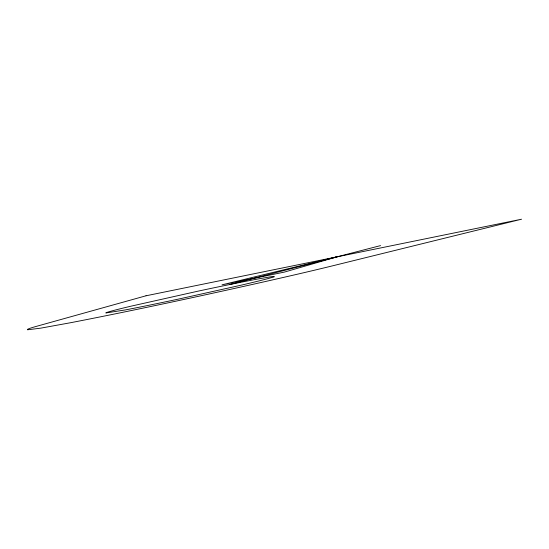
<?xml version="1.0" encoding="UTF-8"?>
<svg xmlns="http://www.w3.org/2000/svg" width="549" height="549" viewBox="0 0 549 549"><rect width="100%" height="100%" fill="white"/><g stroke="black" fill="none" stroke-linecap="round" stroke-linejoin="round"><path stroke-width="0.82" d="M229.715 284.533A67.774 2.1 -11.7 0 1 258.421 278.885L271.865 276.614L274.342 276.71A75.487 2.45 -11.7 0 1 261.729 280.23A114.72 3.816 -11.6 0 1 241.251 285.157L179.132 298.951A113.41 3.706 -11.5 0 1 151.332 304.764A68.824 2.141 -11.5 0 1 125.33 309.924L105.799 312.978A65.825 1.97 -11.6 0 1 112.662 310.734A100.886 2.965 -11.7 0 1 130.525 306.287L197.544 291.272A102.066 3.04 -11.7 0 1 229.715 284.533L380.567 245.602M336.997 256.843L284.355 272.105L222.036 284.835L336.997 256.843M146.007 295.787L36.605 326.298A128.246 3.719 -11.6 0 0 27.628 329.784L40.756 328.144L69.915 322.846A140.489 4.392 -11.5 0 0 119.558 312.964A248.223 8.715 -11.4 0 0 171.624 302.087A481.123 20.821 -11.2 0 0 291.526 275.564A254.29 9.326 -11.5 0 0 334.787 265.284L521.55 219.216L146.007 295.787"/></g></svg>
